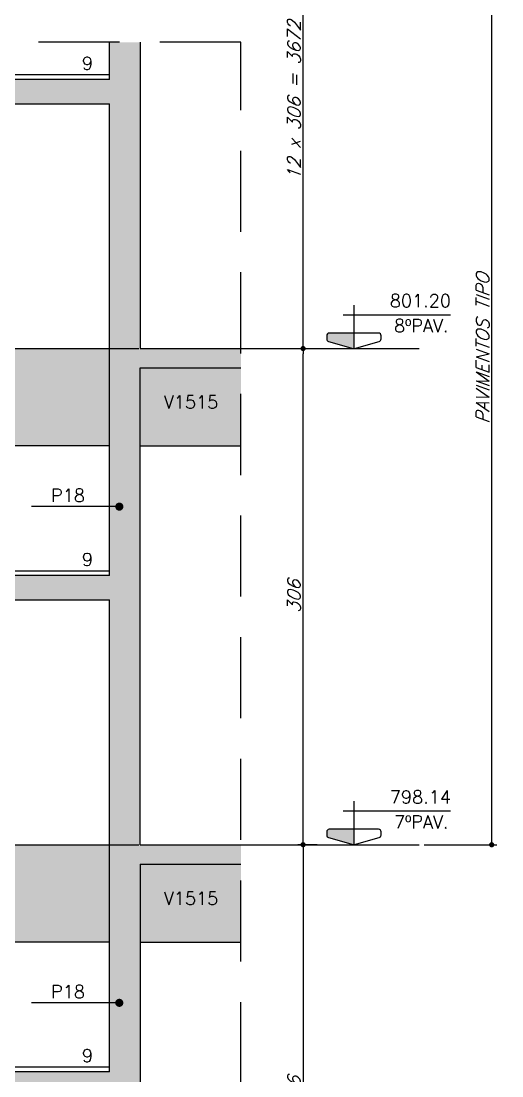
# Model space of a CAD drawing. Header units: millimetres. Extents: x -832 to 3668, y -1574 to 5296.
# Drawn here: x 112 to 409, y 3657 to 4307 of the extents above; entities that cross this region are included whole.
import ezdxf
from ezdxf import colors
from ezdxf.entities.mleader import LeaderData, LeaderLine
from ezdxf.enums import TextEntityAlignment as Align
from ezdxf.math import Vec2, Vec3

# ---------------------------------------------------------------- set-up
doc = ezdxf.new("R2010")
doc.units = ezdxf.units.MM
doc.header["$LTSCALE"] = 50
doc.linetypes.add('DASHED', pattern=[0.75, 0.5, -0.25])
doc.linetypes.add('DIVIDE2', pattern=[0.625, 0.25, -0.125, 0, -0.125, 0, -0.125])
for name, color, linetype in [('F-AUX', 2, 'Continuous'), ('F-AUX-RED', 1, 'Continuous'), ('F-CORTE', 4, 'Continuous'), ('F-COTAS', 106, 'Continuous'), ('F-EIXOS-DET', 1, 'Continuous'), ('F-ESC CORTE', 4, 'Continuous'), ('F-ESC NUM', 2, 'Continuous'), ('F-ESC SOLIDO CORTE', 71, 'Continuous'), ('F-NÍVEL-VISTA', 2, 'Continuous'), ('F-REVESTIMENTO', 1, 'Continuous'), ('F-SOLIDO', 71, 'Continuous'), ('F-TEXTO', 6, 'Continuous'), ('F-TEXTO-YELLOW', 2, 'Continuous'), ('F-VISTA', 2, 'Continuous'), ('F-VISTA SÓLIDO', 254, 'Continuous')]:
    doc.layers.add(name, color=color, linetype=linetype)
doc.styles.add('5385-ARQ-PB-BAS-PLA-TER-TORRE-A-106-TXT$0$R60-75', font='romans.shx', dxfattribs={"height": 0.1125})
doc.styles.add('CP-TEXT-INCL', font='romans.shx', dxfattribs={"oblique": 20})
doc.styles.add('MCP', font='romans.shx')
doc.styles.get("Standard").update_dxf_attribs({"font": 'arial.ttf'})
doc.dimstyles.new('CP-COTAS-50', dxfattribs={"dimscale": 0.64, "dimtxt": 12.5, "dimasz": 5, "dimexe": 5, "dimexo": 5, "dimgap": 2.5, "dimtad": 1, "dimdec": 1, "dimdsep": 46, "dimtxsty": 'CP-TEXT-INCL', "dimblk1": 'DOT', "dimblk2": 'DOT', "dimsah": 1, "dimcen": 9, "dimclrd": 256, "dimclre": 256, "dimclrt": 256, "dimadec": 0, "dimazin": 0, "dimtfac": 1, "dimtdec": 1, "dimtmove": 2, "dimatfit": 3, "dimldrblk": 'DOT', "dimfxl": 5, "dimtolj": 1, "dimarcsym": 0})
pattern_1 = [(0, (0, 0), (0, 6.985), [5.08, -1.905]), (90, (0, 0), (-6.985, 4e-16), [5.08, -1.905])]

# ---------------------------------------------------------------- blocks, each defined once
blk = doc.blocks.new('_DOT')
at = {"color": 0, "linetype": 'ByBlock'}
blk.add_line((-0.5, 0), (-1, 0), dxfattribs=at)
at = {"color": 0, "linetype": 'ByBlock', "const_width": 0.5}
blk.add_lwpolyline([(-0.25, 0, 1), (0.25, 0, 1)], format="xyb", close=True, dxfattribs=at)
blk = doc.blocks.new('Nível - Vista')
at = {"layer": 'F-NÍVEL-VISTA'}
blk.add_hatch(color=71, dxfattribs=at).paths.add_polyline_path([(0, 0.238), (-0.38, 0.238, 0.414214), (-0.42, 0.198), (-0.42, 0.148, 0.331206), (-0.391, 0.11), (-0.011, 0.002, 0.072993), (0, 0)])
at = {"layer": 'F-NÍVEL-VISTA', "color": 2}
for p, q in [((0, 0.67), (0, 0)), ((-0.168, 0.521), (1.493, 0.521))]:
    blk.add_line(p, q, dxfattribs=at)
blk.add_lwpolyline([(-0.011, 0.002, 0.146769), (0.011, 0.002), (0.391, 0.11, 0.331206), (0.42, 0.148), (0.42, 0.198, 0.414214), (0.38, 0.238), (-0.38, 0.238, 0.414214), (-0.42, 0.198), (-0.42, 0.148, 0.331206), (-0.391, 0.11), (-0.011, 0.002, 0.146769), (0.011, 0.002)], format="xyb", dxfattribs=at)
at = {"layer": 'F-TEXTO', "color": 3, "style": 'MCP'}
for tag, p in [('NÍVEL', (1.026, 0.636)), ('NÍVEL_DETALHE', (1.02, 0.186))]:
    blk.add_attdef(tag, text='', height=0.2, dxfattribs=at).set_placement(p, align=Align.CENTER)
blk = doc.blocks.new('*D87')
at = {"layer": 'DEFPOINTS', "color": 0, "transparency": 16777216}
for p in [(284.92, 4411.06), (286.55, 4411.06), (284.92, 4105.06)]:
    blk.add_point(p, dxfattribs=at)
at = {"layer": 'F-COTAS', "lineweight": -2, "transparency": 16777216}
for p, q in [((288.12, 4411.06), (289.75, 4411.06)), ((286.55, 4108.26), (286.55, 4407.86)), ((288.12, 4105.06), (289.75, 4105.06))]:
    blk.add_line(p, q, dxfattribs=at)
at = {"layer": 'F-COTAS', "lineweight": -2, "transparency": 16777216, "xscale": 3.2, "yscale": 3.2, "zscale": 3.2}
for p, rotation in [((286.55, 4411.06), 90), ((286.55, 4105.06), 270)]:
    blk.add_blockref('_DOT', p, dxfattribs=dict(at, rotation=rotation))
at = {"layer": 'F-COTAS', "transparency": 16777216, "insert": (280.95, 4258.06), "char_height": 8, "attachment_point": 5, "rotation": 90, "style": 'CP-TEXT-INCL'}
blk.add_mtext('\\A1;12 x 306 = 3672', dxfattribs=at)
blk = doc.blocks.new('*D88')
at = {"layer": 'DEFPOINTS', "color": 0, "transparency": 16777216}
for p in [(280.14, 4105.06), (286.55, 4105.06), (286.55, 3799.06)]:
    blk.add_point(p, dxfattribs=at)
at = {"layer": 'F-COTAS', "lineweight": -2, "transparency": 16777216}
for p, q in [((283.34, 4105.06), (289.75, 4105.06)), ((286.55, 3802.26), (286.55, 4101.86))]:
    blk.add_line(p, q, dxfattribs=at)
at = {"layer": 'F-COTAS', "lineweight": -2, "transparency": 16777216, "xscale": 3.2, "yscale": 3.2, "zscale": 3.2}
for p, rotation in [((286.55, 4105.06), 90), ((286.55, 3799.06), 270)]:
    blk.add_blockref('_DOT', p, dxfattribs=dict(at, rotation=rotation))
at = {"layer": 'F-COTAS', "transparency": 16777216, "insert": (280.95, 3952.06), "char_height": 8, "attachment_point": 5, "rotation": 90, "style": 'CP-TEXT-INCL'}
blk.add_mtext('\\A1;306', dxfattribs=at)
blk = doc.blocks.new('*D89')
at = {"layer": 'DEFPOINTS', "color": 0, "transparency": 16777216}
for p in [(298.42, 3799.06), (286.55, 3493.06), (298.42, 3493.06)]:
    blk.add_point(p, dxfattribs=at)
at = {"layer": 'F-COTAS', "lineweight": -2, "transparency": 16777216}
for p, q in [((295.22, 3799.06), (283.35, 3799.06)), ((286.55, 3795.86), (286.55, 3496.26)), ((295.22, 3493.06), (283.35, 3493.06))]:
    blk.add_line(p, q, dxfattribs=at)
at = {"layer": 'F-COTAS', "lineweight": -2, "transparency": 16777216, "xscale": 3.2, "yscale": 3.2, "zscale": 3.2}
for p, rotation in [((286.55, 3799.06), 90), ((286.55, 3493.06), 270)]:
    blk.add_blockref('_DOT', p, dxfattribs=dict(at, rotation=rotation))
at = {"layer": 'F-COTAS', "transparency": 16777216, "insert": (280.95, 3646.06), "char_height": 8, "attachment_point": 5, "rotation": 90, "style": 'CP-TEXT-INCL'}
blk.add_mtext('\\A1;306', dxfattribs=at)
blk = doc.blocks.new('*D618')
at = {"layer": 'DEFPOINTS', "color": 0, "transparency": 16777216}
for p in [(358.16, 4411.06), (402.97, 4411.06), (358.16, 3799.06)]:
    blk.add_point(p, dxfattribs=at)
at = {"layer": 'F-COTAS', "lineweight": -2, "transparency": 16777216}
for p, q in [((361.36, 4411.06), (406.17, 4411.06)), ((402.97, 3802.26), (402.97, 4407.86)), ((361.36, 3799.06), (406.17, 3799.06))]:
    blk.add_line(p, q, dxfattribs=at)
at = {"layer": 'F-COTAS', "lineweight": -2, "transparency": 16777216, "xscale": 3.2, "yscale": 3.2, "zscale": 3.2}
for p, rotation in [((402.97, 4411.06), 90), ((402.97, 3799.06), 270)]:
    blk.add_blockref('_DOT', p, dxfattribs=dict(at, rotation=rotation))
at = {"layer": 'F-COTAS', "transparency": 16777216, "insert": (397.37, 4105.06), "char_height": 8, "attachment_point": 5, "rotation": 90, "style": 'CP-TEXT-INCL'}
blk.add_mtext('\\A1;PAVIMENTOS TIPO', dxfattribs=at)

msp = doc.modelspace()

# ---------------------------------------------------------------- hatches: boundary and pattern name
h = msp.add_hatch()
h.set_pattern_fill('ANGLE', color=256)
h.set_pattern_definition(pattern_1)
h.paths.add_polyline_path([(339.79, 4113.14), (379.22, 4113.14), (379.22, 4125.14), (339.79, 4125.14)], flags=9)
h = msp.add_hatch()
h.set_pattern_fill('ANGLE', color=256)
h.set_pattern_definition(pattern_1)
h.paths.add_polyline_path([(198.98, 4066.01), (238.79, 4066.01), (238.79, 4078.01), (198.98, 4078.01)], flags=9)
h = msp.add_hatch()
h.set_pattern_fill('ANGLE', color=256)
h.set_pattern_definition(pattern_1)
h.paths.add_polyline_path([(130.47, 4008.47), (155.05, 4008.47), (155.05, 4020.47), (130.47, 4020.47)], flags=9)
h = msp.add_hatch()
h.set_pattern_fill('ANGLE', color=256)
h.set_pattern_definition(pattern_1)
h.paths.add_polyline_path([(339.79, 3807.14), (379.22, 3807.14), (379.22, 3819.14), (339.79, 3819.14)], flags=9)
h = msp.add_hatch()
h.set_pattern_fill('ANGLE', color=256)
h.set_pattern_definition(pattern_1)
h.paths.add_polyline_path([(198.98, 3760.01), (238.79, 3760.01), (238.79, 3772.01), (198.98, 3772.01)], flags=9)
h = msp.add_hatch()
h.set_pattern_fill('ANGLE', color=256)
h.set_pattern_definition(pattern_1)
h.paths.add_polyline_path([(130.47, 3702.47), (155.05, 3702.47), (155.05, 3714.47), (130.47, 3714.47)], flags=9)
at = {"layer": 'F-ESC SOLIDO CORTE'}
h = msp.add_hatch(color=256, dxfattribs=at)
h.dxf.hatch_style = 1
h.paths.add_polyline_path([(42.43, 4289.06), (14.43, 4289.06), (14.43, 4293.99), (-20.96, 4293.99), (38.03, 4256.06), (166.93, 4256.06), (166.93, 4271.06), (42.43, 4271.06)])
h = msp.add_hatch(color=256, dxfattribs=at)
h.dxf.hatch_style = 1
h.paths.add_polyline_path([(-153.57, 4109.06), (-410.07, 4109.06), (-410.07, 4094.06), (-185.95, 4094.06), (38.03, 3950.06), (166.93, 3950.06), (166.93, 3965.06), (42.43, 3965.06), (42.43, 3983.06), (14.43, 3983.06), (14.43, 4001.06), (-13.57, 4001.06), (-13.57, 4019.06), (-41.57, 4019.06), (-41.57, 4037.06), (-69.57, 4037.06), (-69.57, 4055.06), (-97.57, 4055.06), (-97.57, 4073.06), (-125.57, 4073.06), (-125.57, 4091.06), (-153.57, 4091.06)])
h = msp.add_hatch(color=256, dxfattribs=at)
h.dxf.hatch_style = 1
h.paths.add_polyline_path([(-153.57, 3803.06), (-410.07, 3803.06), (-410.07, 3788.06), (-185.95, 3788.06), (38.03, 3644.06), (166.93, 3644.06), (166.93, 3659.06), (42.43, 3659.06), (42.43, 3677.06), (14.43, 3677.06), (14.43, 3695.06), (-13.57, 3695.06), (-13.57, 3713.06), (-41.57, 3713.06), (-41.57, 3731.06), (-69.57, 3731.06), (-69.57, 3749.06), (-97.57, 3749.06), (-97.57, 3767.06), (-125.57, 3767.06), (-125.57, 3785.06), (-153.57, 3785.06)])
at = {"layer": 'F-SOLIDO'}
h = msp.add_hatch(color=256, dxfattribs=at)
h.dxf.hatch_style = 1
h.paths.add_polyline_path([(248.16, 3132.06), (185.93, 3132.06), (185.93, 3481.06), (248.16, 3481.06), (248.16, 3493.06), (185.93, 3493.06), (185.93, 3787.06), (248.16, 3787.06), (248.16, 3799.06), (185.93, 3799.06), (185.93, 4093.06), (248.16, 4093.06), (248.16, 4105.06), (185.93, 4105.06), (185.93, 4293.99), (166.93, 4293.99), (166.93, -757.94), (248.16, -757.94), (248.16, -502.94), (191.93, -502.94), (191.93, 675.06), (248.16, 675.06), (248.16, 690.06), (191.93, 690.06), (191.93, 705.06), (185.93, 705.06), (185.93, 1275.06), (248.16, 1275.06), (248.16, 1295.06), (185.93, 1295.06), (185.93, 1659.06), (216.43, 1659.06), (216.43, 1675.06), (185.93, 1675.06), (185.93, 2001.06), (216.43, 2001.06), (216.43, 2017.06), (185.93, 2017.06), (185.93, 2343.06), (216.43, 2343.06), (216.43, 2359.06), (185.93, 2359.06), (185.93, 2685.06), (248.16, 2685.06), (248.16, 2701.06), (185.93, 2701.06), (185.93, 2983.06), (248.16, 2983.06)])
h.paths.add_polyline_path([(166.93, -502.94), (-57.76, -502.94), (-57.76, -757.94), (166.93, -757.94)])
at = {"layer": 'F-VISTA SÓLIDO'}
h = msp.add_hatch(color=256, dxfattribs=at)
h.dxf.hatch_style = 1
h.paths.add_polyline_path([(-429.07, 4105.06), (-478.03, 4105.06), (-478.03, 4045.06), (-429.07, 4045.06)])
h.paths.add_polyline_path([(-185.95, 4094.06), (-410.07, 4094.06), (-410.07, 4045.06), (-109.73, 4045.06)])
h.paths.add_polyline_path([(166.93, 4105.06), (-152.57, 4105.06), (-152.57, 4094.06), (-122.57, 4094.06), (-122.57, 4092.06), (-124.57, 4092.06), (-124.57, 4076.06), (-94.57, 4076.06), (-94.57, 4074.06), (-96.57, 4074.06), (-96.57, 4058.06), (-66.57, 4058.06), (-66.57, 4056.06), (-68.57, 4056.06), (-68.57, 4045.06), (166.93, 4045.06)])
h.paths.add_polyline_path([(248.16, 4093.06), (185.93, 4093.06), (185.93, 4045.06), (248.16, 4045.06)])
h = msp.add_hatch(color=256, dxfattribs=at)
h.dxf.hatch_style = 1
h.paths.add_polyline_path([(-429.07, 3799.06), (-478.03, 3799.06), (-478.03, 3739.06), (-429.07, 3739.06)])
h.paths.add_polyline_path([(-185.95, 3788.06), (-410.07, 3788.06), (-410.07, 3739.06), (-109.73, 3739.06)])
h.paths.add_polyline_path([(166.93, 3799.06), (-152.57, 3799.06), (-152.57, 3788.06), (-122.57, 3788.06), (-122.57, 3786.06), (-124.57, 3786.06), (-124.57, 3770.06), (-94.57, 3770.06), (-94.57, 3768.06), (-96.57, 3768.06), (-96.57, 3752.06), (-66.57, 3752.06), (-66.57, 3750.06), (-68.57, 3750.06), (-68.57, 3739.06), (166.93, 3739.06)])
h.paths.add_polyline_path([(248.16, 3787.06), (185.93, 3787.06), (185.93, 3739.06), (248.16, 3739.06)])

# ---------------------------------------------------------------- linework, layer by layer
at = {"layer": 'F-AUX', "color": 1, "linetype": 'DASHED', "ltscale": 2}
msp.add_line((248.16, -997.94), (248.16, 4293.99), dxfattribs=at)
msp.add_lwpolyline([(248.16, 4293.99), (-95.88, 4293.99), (-105.58, 4273.2), (-115.58, 4303.2), (-119.41, 4294.99), (-478.03, 4294.69)], dxfattribs=at)
at = {"layer": 'F-CORTE'}
for p, q in [((166.93, 4271.06), (166.93, 4293.99)), ((166.93, 3965.06), (166.93, 4256.06)), ((185.93, 3799.06), (185.93, 4093.06)), ((185.93, 4093.06), (248.16, 4093.06)), ((166.93, 3659.06), (166.93, 3950.06)), ((185.93, 3799.06), (248.16, 3799.06)), ((185.93, 3787.06), (185.93, 3493.06)), ((185.93, 3787.06), (248.16, 3787.06))]:
    msp.add_line(p, q, dxfattribs=at)
msp.add_lwpolyline([(185.93, 4293.99), (185.93, 4105.06), (248.16, 4105.06)], dxfattribs=at)
at = {"layer": 'F-EIXOS-DET', "color": 252, "linetype": 'DIVIDE2', "ltscale": 2}
for points in [[(-466.84, 4105.06), (248.16, 4105.06)], [(-466.84, 3799.06), (248.16, 3799.06)]]:
    msp.add_lwpolyline(points, dxfattribs=at)
at = {"layer": 'F-EIXOS-DET'}
for points in [[(248.16, 4105.06), (358.16, 4105.06)], [(248.16, 3799.06), (358.16, 3799.06)]]:
    msp.add_lwpolyline(points, dxfattribs=at)
at = {"layer": 'F-ESC CORTE'}
for points in [[(-20.96, 4293.99), (38.03, 4256.06), (166.93, 4256.06)], [(166.93, 4271.06), (42.43, 4271.06)], [(-410.07, 4094.06), (-185.95, 4094.06), (38.03, 3950.06), (166.93, 3950.06)], [(166.93, 3965.06), (42.43, 3965.06)], [(166.93, 3659.06), (42.43, 3659.06)]]:
    msp.add_lwpolyline(points, dxfattribs=at)
at = {"layer": 'F-REVESTIMENTO'}
for p, q in [((43.43, 4274.06), (166.93, 4274.06)), ((43.43, 3968.06), (166.93, 3968.06)), ((43.43, 3662.06), (166.93, 3662.06))]:
    msp.add_line(p, q, dxfattribs=at)
at = {"layer": 'F-VISTA'}
for p, q in [((166.93, 4045.06), (-68.57, 4045.06)), ((185.93, 4045.06), (248.16, 4045.06)), ((166.93, 3739.06), (-68.57, 3739.06)), ((185.93, 3739.06), (248.16, 3739.06))]:
    msp.add_line(p, q, dxfattribs=at)
for points in [[(-152.57, 4105.06), (166.93, 4105.06)], [(-152.57, 3799.06), (166.93, 3799.06)]]:
    msp.add_lwpolyline(points, dxfattribs=at)

# ---------------------------------------------------------------- block references
at = {"layer": 'F-NÍVEL-VISTA', "linetype": 'Continuous', "xscale": 40, "yscale": 40, "zscale": 40}
for p, values in [((317.91, 4105.06), {'NÍVEL': '801.20'}), ((317.91, 3799.06), {'NÍVEL': '798.14'})]:
    msp.add_blockref('Nível - Vista', p, dxfattribs=at).add_auto_attribs(values)

# ---------------------------------------------------------------- texts
at = {"layer": 'F-ESC NUM', "style": '5385-ARQ-PB-BAS-PLA-TER-TORRE-A-106-TXT$0$R60-75'}
for p in [(150.01, 4276.97), (150.01, 3970.97), (150.01, 3664.97)]:
    msp.add_text('9', height=8, dxfattribs=at).set_placement(p)
at = {"layer": 'F-TEXTO', "color": 3, "style": 'MCP'}
for s, p in [('8ºPAV.', (359.5, 4115.14)), ('7ºPAV.', (359.5, 3809.14))]:
    msp.add_text(s, height=8, dxfattribs=at).set_placement(p, align=Align.CENTER)
at = {"layer": 'F-TEXTO-YELLOW', "style": 'MCP'}
for s, p in [('V1515', (200.6, 4068.01)), ('P18', (130.95, 4010.47)), ('V1515', (200.6, 3762.01)), ('P18', (130.95, 3704.47))]:
    msp.add_text(s, height=8, dxfattribs=at).set_placement(p)

# ---------------------------------------------------------------- dimensions: what is measured, and where the dimension line sits
at = {"layer": 'F-COTAS'}
for base, p1, p2, text, picture, middle in [((286.55, 4411.06), (284.92, 4105.06), (284.92, 4411.06), '12 x 306 = 3672', '*D87', (280.95, 4258.06)), ((402.97, 4411.06), (358.16, 3799.06), (358.16, 4411.06), 'PAVIMENTOS TIPO', '*D618', (397.37, 4105.06))]:
    dim = msp.add_linear_dim(base=base, p1=p1, p2=p2, angle=90, text=text, dimstyle='CP-COTAS-50', dxfattribs=at)
    dim.commit()
    dim.dimension.update_dxf_attribs({"geometry": picture, "text_midpoint": middle})
for base, p1, p2, picture, middle in [((286.55, 4105.06), (286.55, 3799.06), (280.14, 4105.06), '*D88', (280.95, 3952.06)), ((286.55, 3493.06), (298.42, 3799.06), (298.42, 3493.06), '*D89', (280.95, 3646.06))]:
    dim = msp.add_linear_dim(base=base, p1=p1, p2=p2, angle=90, dimstyle='CP-COTAS-50', override={"dimfxl": 2.5}, dxfattribs=at)
    dim.commit()
    dim.dimension.update_dxf_attribs({"geometry": picture, "text_midpoint": middle})

# ---------------------------------------------------------------- leaders
at = {"layer": 'F-AUX-RED'}
ml = msp.add_multileader_mtext('Standard', dxfattribs=at)
ml.set_content('', color=256)
ml.set_leader_properties()
ml.set_arrow_properties(name='DOT')
ml.build(insert=Vec2(0, 0))
ml.multileader.update_dxf_attribs({"text_right_attachment_type": 6, "dogleg_length": 0.36, "arrow_head_size": 5})
ctx = ml.context
ctx.base_point, ctx.char_height, ctx.arrow_head_size, ctx.landing_gap_size, ctx.plane_origin = Vec3(118.76, 4007.65), 0.18, 5, 0.09, Vec3(173.08, 4025.56)
ctx.right_attachment, ctx.text_align_type = 6, 2
notes = []
notes.append((ctx, [(0, (1, 1, 0), (152.44, 4007.56), (-1, 0), 33.49, [(0, [(173.08, 4007.56)], 0, [])])]))
ctx.mtext.insert, ctx.mtext.alignment, ctx.mtext.flow_direction = Vec3(118.85, 4007.74), 3, 5
ml = msp.add_multileader_mtext('Standard', dxfattribs=at)
ml.set_content('', color=256)
ml.set_leader_properties()
ml.set_arrow_properties(name='DOT')
ml.build(insert=Vec2(0, 0))
ml.multileader.update_dxf_attribs({"text_right_attachment_type": 6, "dogleg_length": 0.36, "arrow_head_size": 5})
ctx = ml.context
ctx.base_point, ctx.char_height, ctx.arrow_head_size, ctx.landing_gap_size, ctx.plane_origin = Vec3(118.76, 3701.65), 0.18, 5, 0.09, Vec3(173.08, 3719.56)
ctx.right_attachment, ctx.text_align_type = 6, 2
notes.append((ctx, [(0, (1, 1, 0), (152.44, 3701.56), (-1, 0), 33.49, [(0, [(173.08, 3701.56)], 0, [])])]))
ctx.mtext.insert, ctx.mtext.alignment, ctx.mtext.flow_direction = Vec3(118.85, 3701.74), 3, 5
for ctx, leaders in notes:
    for number, flags, end, landing, length, lines in leaders:
        leader = LeaderData()
        leader.index, (leader.has_last_leader_line, leader.has_dogleg_vector, leader.attachment_direction) = number, flags
        leader.last_leader_point, leader.dogleg_vector, leader.dogleg_length = Vec3(end), Vec3(landing), length
        for number, points, colour, breaks in lines:
            line = LeaderLine()
            line.index, line.vertices, line.color, line.breaks = number, Vec3.list(points), colors.encode_raw_color(colour), breaks
            leader.lines.append(line)
        ctx.leaders.append(leader)

doc.saveas('drawing.dxf')
